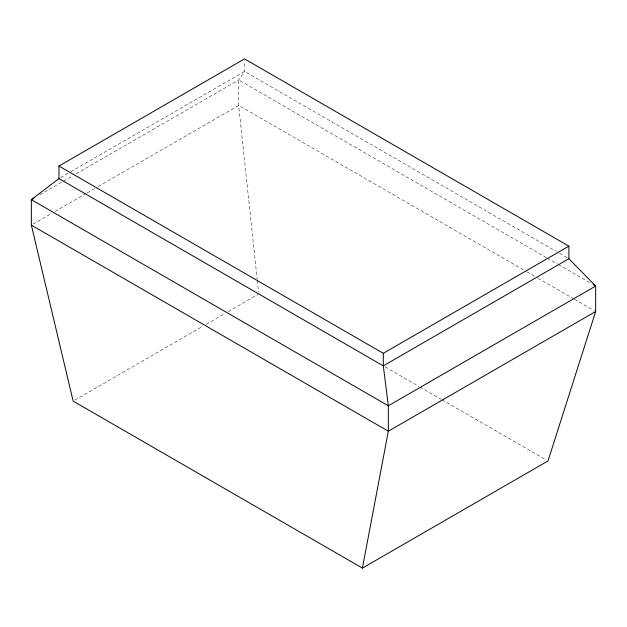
<?xml version="1.0" encoding="UTF-8"?>
<svg xmlns="http://www.w3.org/2000/svg" width="627" height="627" viewBox="0 0 627 627"><rect width="100%" height="100%" fill="white"/><g stroke="black" fill="none" stroke-linecap="round" stroke-linejoin="round"><path stroke-width="0.47" stroke-dasharray="3.13 2.35" d="M60.631 177.606L69.958 172.229M70.804 171.735L244.53 71.439L556.196 251.372M39.814 194.793L62.661 181.603M63.507 181.117L72.818 175.74M76.204 173.789L238.675 79.982L244.53 71.439L244.53 60.819M33.043 224.137L51.657 213.392M55.043 211.432L86.354 193.359M87.2 192.873L97.357 187.003M98.204 186.517L238.675 105.414L526.124 271.366M74.848 400.136L202.811 326.252M206.197 324.292L224.842 313.531M228.236 311.572L257.893 294.447M559.582 253.332L568.901 258.708M546.47 257.681L238.675 79.982L238.675 105.414L257.188 279.383M547.316 258.175L557.497 264.045M558.343 264.539L590.563 283.138M526.97 271.859L537.143 277.73M537.99 278.223L573.603 298.781M574.45 299.275L593.957 310.53M385.135 366.928L419.063 386.522M419.91 387.008L441.118 399.258M441.964 399.744L546.305 459.983M257.297 280.355L258.536 292.017"/><path stroke-width="0.94" d="M362.406 568.109L388.325 431.211L388.325 405.779L383.309 365.862L383.309 353.315L58.938 166.037L58.938 178.585L31.35 199.676L31.35 225.117L73.147 401.115L362.406 568.109L547.998 460.963L595.65 311.509L595.65 286.077L568.901 258.708L568.901 246.16L244.53 58.891L58.938 166.037M33.889 198.21L31.35 199.676L388.325 405.779L595.65 286.077L593.103 284.603M383.309 353.315L568.901 246.16M568.901 258.708L383.309 365.862L58.938 178.585M595.65 311.509L388.325 431.211L31.35 225.117"/></g></svg>
